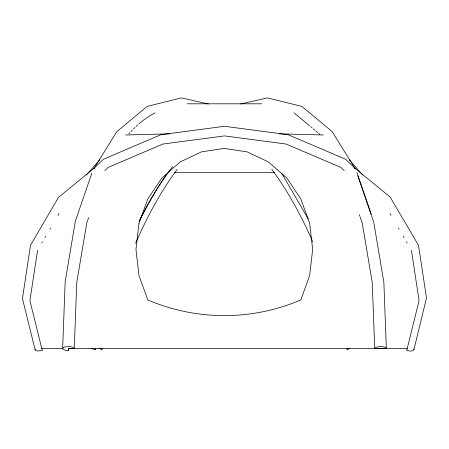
<?xml version="1.0" encoding="UTF-8"?>
<svg xmlns="http://www.w3.org/2000/svg" width="449" height="449" viewBox="0 0 449 449"><rect width="100%" height="100%" fill="white"/><g stroke="black" fill="none" stroke-linecap="round" stroke-linejoin="round"><path stroke-width="0.67" d="M68.557 348.491L68.478 350.59L67.58 350.574A5.444 1.841 2.2 0 1 63.747 349.709L62.641 348.716L65.184 281.506L75.359 221.222L91.77 173.404M68.478 350.59L68.461 348.57L74.281 348.424L76.773 282.303L86.78 223.03L88.655 217.58M62.641 348.716L62.669 348.183A6.471 2.194 2.2 0 1 64.987 346.881L69.342 346.572A5.444 1.841 2.2 0 1 73.176 347.431L74.281 348.424M37.564 250.256L29.926 300.634L42.285 350.613L37.2 350.995L35.437 350.293L35.151 349.126M411.436 250.256L419.074 300.634L406.715 350.613L410.509 351.107L412.844 350.714L413.905 349.749L426.494 297.984L418.502 245.266L390.119 197.032L354.749 168.038L354.951 168.235L345.511 159.221L288.09 134.7L224.5 126.287L160.91 134.7L103.489 159.221L94.049 168.235L94.251 168.038L58.488 197.386L30.498 245.266L22.45 298.596L35.095 349.749M91.714 348.407A5.444 1.195 15.4 0 0 94.183 349.406L95.036 349.659L95.34 348.57M102.119 348.57L101.704 350.063L101.115 349.232A5.444 1.195 15.4 0 0 99.156 348.222M41.779 243.038L42.487 241.831M44.945 237.622L45.646 236.421M49.867 229.203L50.569 228.002M57.955 215.374L59.01 213.567M93.936 168.56L116.83 131.619L146.514 106.924L147.743 106.261L181.503 97.893L208.426 104.005M374.719 348.424L375.824 347.431A5.444 1.841 -2.2 0 1 379.658 346.572L384.013 346.881A6.471 2.194 -2.2 0 1 386.331 348.183L386.359 348.716L374.719 348.424L372.227 282.303L362.22 223.03L360.227 217.226M86.343 175.031L99.74 159.788M95.036 349.659L95.996 348.57M104.813 170.609L108.175 167.398L162.835 144.056L224.5 135.901L286.165 144.056L340.825 167.398L344.187 170.609M240.574 104.005L267.497 97.893L301.257 106.261L302.486 106.924L332.17 131.619L355.064 168.56M125.658 134.981L169.823 133.847M187.121 103.803L261.879 103.803M174.639 172.685L274.361 172.685M41.611 348.57L62.989 348.57M68.383 348.57L384.434 348.57M385.697 348.57L407.378 348.57M279.177 133.847L323.342 134.981M293.949 112.851L309.619 125.799M310.702 126.691L312.319 128.032M313.402 128.925L315.024 130.261M316.102 131.159L317.724 132.494M318.807 133.387L319.884 134.279M349.26 159.788L362.657 175.031M389.99 213.567L391.045 215.374M398.431 228.002L399.133 229.203M403.354 236.421L404.055 237.622M406.513 241.831L407.221 243.038M281.686 173.292L308.272 218.989M357.011 172.764L371.284 214.353M357.842 175.896L371.402 215.402M371.609 216.014L373.72 222.16M359.335 214.616L360.008 216.581M346.881 348.57L347.296 350.063L347.885 349.232A5.444 1.195 -15.4 0 1 349.844 348.222M373.837 222.85L383.85 282.18L386.359 348.716M413.849 349.126L413.905 349.749M139.274 221.278A311.224 144.095 -81.3 0 1 166.557 174.279M139.1 221.183A306.28 141.805 -81.3 0 1 172.719 166.472M271.808 169.318A308.721 142.939 81.3 0 1 312.813 241.91M135.637 243.167A308.721 142.939 -81.3 0 1 177.192 169.318M128.942 133.774A309.282 143.197 81.3 0 1 129.952 132.657M130.968 131.557A309.282 143.197 81.3 0 1 132.506 129.946M133.544 128.897A309.282 143.197 81.3 0 1 135.115 127.364M136.17 126.371A309.282 143.197 81.3 0 1 137.77 124.912M138.842 123.969A309.282 143.197 81.3 0 1 155.051 112.851M138.977 223.293L135.963 249.431L138.977 275.568L147.8 299.932A194.496 194.496 0 0 0 300.819 299.932L309.647 275.568L312.656 249.431L309.647 223.293L300.819 198.935L286.782 178.017L268.485 161.966L247.174 151.874L224.309 148.434L201.444 151.874L180.139 161.966L161.842 178.017L147.8 198.935L138.977 223.293"/></g></svg>
